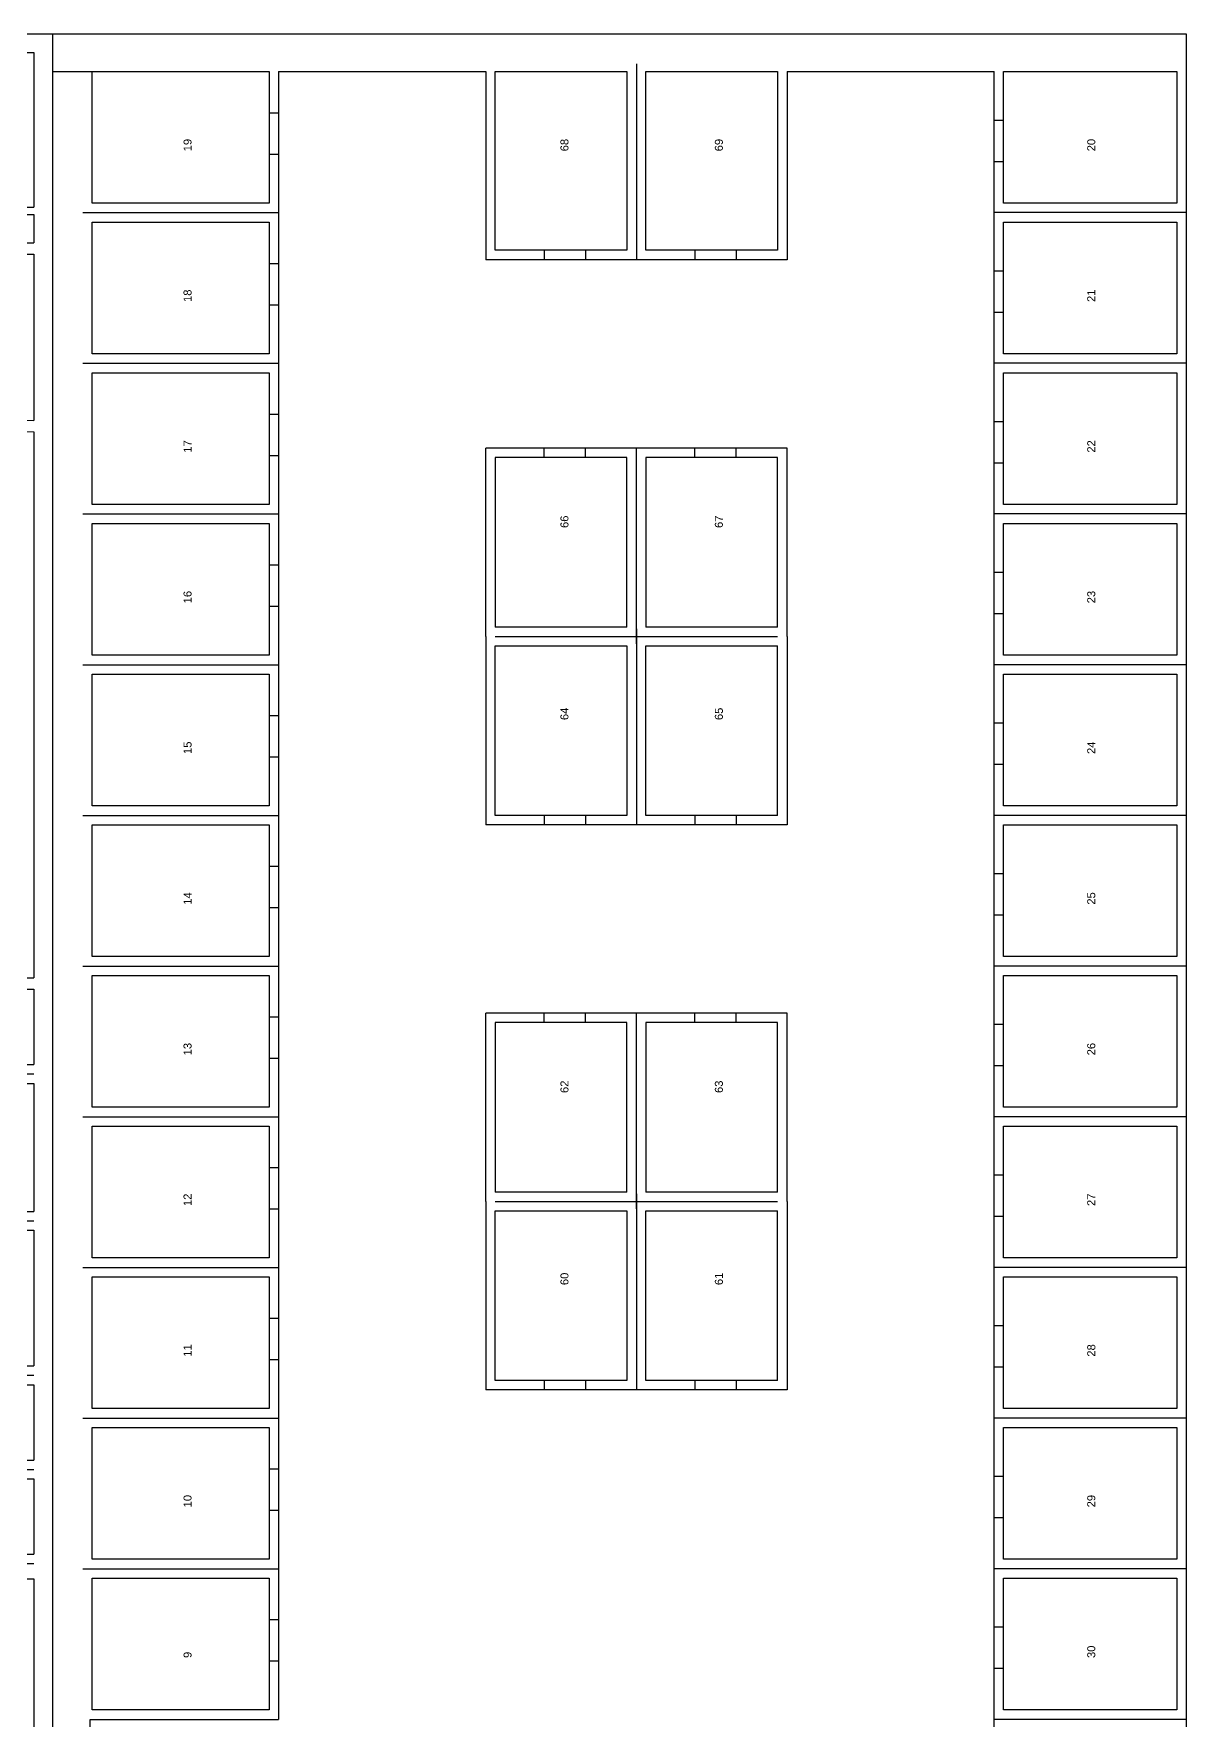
# Model space of a CAD drawing. Header units: millimetres. Extents: x 4085 to 4872, y 1447 to 1654.
# Drawn here: x 4208.37 to 4238.97, y 1608.96 to 1653.74 of the extents above; entities that cross this region are included whole.
import ezdxf

# ---------------------------------------------------------------- set-up
doc = ezdxf.new("R2010")
doc.units = ezdxf.units.MM
for name, color, linetype in [('01', 4, 'Continuous'), ('02', 3, 'Continuous'), ('04', 1, 'Continuous'), ('scritte', 6, 'Continuous')]:
    doc.layers.add(name, color=color, linetype=linetype)
doc.styles.get("Standard").update_dxf_attribs({"font": 'arial.ttf'})

msp = doc.modelspace()

# ---------------------------------------------------------------- linework, layer by layer
at = {"layer": '01'}
for p, q in [((4214.6236, 1651.6351), (4214.6236, 1650.5351)), ((4214.8736, 1651.6351), (4214.8736, 1650.5351)), ((4233.8736, 1650.3351), (4233.8736, 1651.4351)), ((4234.1236, 1650.3351), (4234.1236, 1651.4351)), ((4223.0236, 1647.9851), (4221.9236, 1647.9851)), ((4223.0236, 1647.7351), (4221.9236, 1647.7351)), ((4227.0236, 1647.9851), (4225.9236, 1647.9851)), ((4227.0236, 1647.7351), (4225.9236, 1647.7351)), ((4214.6236, 1647.6351), (4214.6236, 1646.5351)), ((4214.8736, 1647.6351), (4214.8736, 1646.5351)), ((4233.8736, 1646.3351), (4233.8736, 1647.4351)), ((4234.1236, 1646.3351), (4234.1236, 1647.4351)), ((4214.6236, 1643.6351), (4214.6236, 1642.5351)), ((4214.8736, 1643.6351), (4214.8736, 1642.5351)), ((4233.8736, 1642.3351), (4233.8736, 1643.4351)), ((4234.1236, 1642.3351), (4234.1236, 1643.4351)), ((4223.0236, 1642.7351), (4221.9236, 1642.7351)), ((4223.0236, 1642.4851), (4221.9236, 1642.4851)), ((4227.0236, 1642.7351), (4225.9236, 1642.7351)), ((4227.0236, 1642.4851), (4225.9236, 1642.4851)), ((4214.6236, 1639.6351), (4214.6236, 1638.5351)), ((4214.8736, 1639.6351), (4214.8736, 1638.5351)), ((4233.8736, 1638.3351), (4233.8736, 1639.4351)), ((4234.1236, 1638.3351), (4234.1236, 1639.4351)), ((4214.6236, 1635.6351), (4214.6236, 1634.5351)), ((4214.8736, 1635.6351), (4214.8736, 1634.5351)), ((4233.8736, 1634.3351), (4233.8736, 1635.4351)), ((4234.1236, 1634.3351), (4234.1236, 1635.4351)), ((4223.0236, 1632.9851), (4221.9236, 1632.9851)), ((4227.0236, 1632.9851), (4225.9236, 1632.9851)), ((4223.0236, 1632.7351), (4221.9236, 1632.7351)), ((4227.0236, 1632.7351), (4225.9236, 1632.7351)), ((4214.6236, 1631.6351), (4214.6236, 1630.5351)), ((4214.8736, 1631.6351), (4214.8736, 1630.5351)), ((4233.8736, 1630.3351), (4233.8736, 1631.4351)), ((4234.1236, 1630.3351), (4234.1236, 1631.4351)), ((4214.6236, 1627.6351), (4214.6236, 1626.5351)), ((4214.8736, 1627.6351), (4214.8736, 1626.5351)), ((4223.0236, 1627.7351), (4221.9236, 1627.7351)), ((4227.0236, 1627.7351), (4225.9236, 1627.7351)), ((4223.0236, 1627.4851), (4221.9236, 1627.4851)), ((4227.0236, 1627.4851), (4225.9236, 1627.4851)), ((4233.8736, 1626.3351), (4233.8736, 1627.4351)), ((4234.1236, 1626.3351), (4234.1236, 1627.4351)), ((4214.6236, 1623.6351), (4214.6236, 1622.5351)), ((4214.8736, 1623.6351), (4214.8736, 1622.5351)), ((4233.8736, 1622.3351), (4233.8736, 1623.4351)), ((4234.1236, 1622.3351), (4234.1236, 1623.4351)), ((4214.6236, 1619.6351), (4214.6236, 1618.5351)), ((4214.8736, 1619.6351), (4214.8736, 1618.5351)), ((4233.8736, 1618.3351), (4233.8736, 1619.4351)), ((4234.1236, 1618.3351), (4234.1236, 1619.4351)), ((4223.0236, 1617.9851), (4221.9236, 1617.9851)), ((4223.0236, 1617.7351), (4221.9236, 1617.7351)), ((4227.0236, 1617.9851), (4225.9236, 1617.9851)), ((4227.0236, 1617.7351), (4225.9236, 1617.7351)), ((4214.6236, 1615.6351), (4214.6236, 1614.5351)), ((4214.8736, 1615.6351), (4214.8736, 1614.5351)), ((4233.8736, 1614.3351), (4233.8736, 1615.4351)), ((4234.1236, 1614.3351), (4234.1236, 1615.4351)), ((4214.6236, 1611.6351), (4214.6236, 1610.5351)), ((4214.8736, 1611.6351), (4214.8736, 1610.5351)), ((4233.8736, 1610.3351), (4233.8736, 1611.4351)), ((4234.1236, 1610.3351), (4234.1236, 1611.4351))]:
    msp.add_line(p, q, dxfattribs=at)
at = {"layer": '02'}
for p, q in [((4224.3736, 1652.9351), (4224.3736, 1647.7351)), ((4209.6736, 1648.9851), (4214.8736, 1648.9851)), ((4238.9736, 1648.9851), (4233.8736, 1648.9851)), ((4209.6736, 1644.9851), (4214.8736, 1644.9851)), ((4238.9736, 1644.9851), (4233.8736, 1644.9851)), ((4224.3736, 1637.5351), (4224.3736, 1642.7351)), ((4209.6736, 1640.9851), (4214.8736, 1640.9851)), ((4238.9736, 1640.9851), (4233.8736, 1640.9851)), ((4224.3736, 1637.9351), (4224.3736, 1632.7351)), ((4220.6236, 1637.7351), (4228.1236, 1637.7351)), ((4209.6736, 1636.9851), (4214.8736, 1636.9851)), ((4238.9736, 1636.9851), (4233.8736, 1636.9851)), ((4209.6736, 1632.9851), (4214.8736, 1632.9851)), ((4238.9736, 1632.9851), (4233.8736, 1632.9851)), ((4224.4736, 1632.7351), (4224.2736, 1632.7351)), ((4209.6736, 1628.9851), (4214.8736, 1628.9851)), ((4238.9736, 1628.9851), (4233.8736, 1628.9851)), ((4224.3736, 1622.5351), (4224.3736, 1627.7351)), ((4203.1736, 1626.1199), (4208.3736, 1626.1199)), ((4209.6736, 1624.9851), (4214.8736, 1624.9851)), ((4238.9736, 1624.9851), (4233.8736, 1624.9851)), ((4220.6236, 1622.7351), (4228.1236, 1622.7351)), ((4224.3736, 1622.9351), (4224.3736, 1617.7351)), ((4203.1736, 1622.2199), (4208.3736, 1622.2199)), ((4209.6736, 1620.9851), (4214.8736, 1620.9851)), ((4238.9736, 1620.9851), (4233.8736, 1620.9851)), ((4203.1736, 1618.1199), (4208.3736, 1618.1199)), ((4224.4736, 1617.7351), (4224.2736, 1617.7351)), ((4209.6736, 1616.9851), (4214.8736, 1616.9851)), ((4238.9736, 1616.9851), (4233.8736, 1616.9851)), ((4203.1736, 1615.6199), (4208.3736, 1615.6199)), ((4203.0736, 1613.1199), (4208.3736, 1613.1199)), ((4209.6736, 1612.9851), (4214.8736, 1612.9851)), ((4238.9736, 1612.9851), (4233.8736, 1612.9851)), ((4238.9736, 1608.9851), (4233.8736, 1608.9851))]:
    msp.add_line(p, q, dxfattribs=at)
at = {"layer": '04'}
for p, q in [((4117.0773, 1653.7351), (4208.8736, 1653.7351)), ((4208.8736, 1653.7351), (4208.8736, 1608.2199)), ((4208.8736, 1653.7351), (4238.8736, 1653.7351)), ((4208.8736, 1653.7351), (4238.9736, 1653.7351)), ((4238.9736, 1653.7351), (4238.9736, 1568.9851)), ((4201.8736, 1653.2351), (4208.3736, 1653.2351)), ((4208.3736, 1653.2351), (4208.3736, 1649.1351)), ((4208.8736, 1652.7351), (4214.6236, 1652.7351)), ((4209.9236, 1649.2351), (4209.9236, 1652.7351)), ((4214.6236, 1652.7351), (4214.6236, 1651.6351)), ((4214.8736, 1652.7351), (4220.3736, 1652.7351)), ((4220.3736, 1652.7351), (4220.3736, 1647.7351)), ((4220.6236, 1647.9851), (4220.6236, 1652.7351)), ((4220.6236, 1652.7351), (4224.1236, 1652.7351)), ((4224.1236, 1652.7351), (4224.1236, 1647.9851)), ((4224.6236, 1647.9851), (4224.6236, 1652.7351)), ((4224.6236, 1652.7351), (4228.1236, 1652.7351)), ((4228.1236, 1652.7351), (4228.1236, 1647.9851)), ((4228.3736, 1652.7351), (4233.8736, 1652.7351)), ((4233.8736, 1651.4351), (4233.8736, 1652.7351)), ((4234.1236, 1651.4351), (4234.1236, 1652.7351)), ((4234.1236, 1652.7351), (4238.7236, 1652.7351)), ((4238.7236, 1652.7351), (4238.7236, 1649.2351)), ((4214.6236, 1651.6351), (4214.8736, 1651.6351)), ((4234.1236, 1651.4351), (4233.8736, 1651.4351)), ((4214.6236, 1650.5351), (4214.8736, 1650.5351)), ((4214.6236, 1650.5351), (4214.6236, 1649.2351)), ((4214.8736, 1650.5351), (4214.8736, 1648.9851)), ((4233.8736, 1648.9851), (4233.8736, 1650.3351)), ((4234.1236, 1650.3351), (4233.8736, 1650.3351)), ((4234.1236, 1649.2351), (4234.1236, 1650.3351)), ((4203.0736, 1649.1351), (4208.3736, 1649.1351)), ((4214.6236, 1649.2351), (4209.9236, 1649.2351)), ((4238.7236, 1649.2351), (4234.1236, 1649.2351)), ((4203.0736, 1648.9351), (4208.3736, 1648.9351)), ((4208.3736, 1648.9351), (4208.3736, 1648.1851)), ((4209.9236, 1645.2351), (4209.9236, 1648.7351)), ((4209.9236, 1648.7351), (4214.6236, 1648.7351)), ((4214.6236, 1648.7351), (4214.6236, 1647.6351)), ((4214.8736, 1648.9851), (4214.8736, 1647.6351)), ((4233.8736, 1647.4351), (4233.8736, 1648.9851)), ((4234.1236, 1647.4351), (4234.1236, 1648.7351)), ((4234.1236, 1648.7351), (4238.7236, 1648.7351)), ((4238.7236, 1648.7351), (4238.7236, 1645.2351)), ((4203.3655, 1648.1851), (4208.3736, 1648.1851)), ((4203.6655, 1647.8851), (4208.3736, 1647.8851)), ((4208.3736, 1647.8851), (4208.3736, 1643.4699)), ((4221.9236, 1647.7351), (4220.3736, 1647.7351)), ((4221.9236, 1647.9851), (4220.6236, 1647.9851)), ((4221.9236, 1647.9851), (4221.9236, 1647.7351)), ((4223.0236, 1647.9851), (4223.0236, 1647.7351)), ((4224.1236, 1647.9851), (4223.0236, 1647.9851)), ((4224.3736, 1647.7351), (4223.0236, 1647.7351)), ((4225.9236, 1647.7351), (4224.3736, 1647.7351)), ((4225.9236, 1647.9851), (4224.6236, 1647.9851)), ((4225.9236, 1647.9851), (4225.9236, 1647.7351)), ((4227.0236, 1647.9851), (4227.0236, 1647.7351)), ((4228.1236, 1647.9851), (4227.0236, 1647.9851)), ((4214.6236, 1647.6351), (4214.8736, 1647.6351)), ((4234.1236, 1647.4351), (4233.8736, 1647.4351)), ((4214.6236, 1646.5351), (4214.8736, 1646.5351)), ((4214.6236, 1646.5351), (4214.6236, 1645.2351)), ((4214.8736, 1646.5351), (4214.8736, 1644.9851)), ((4234.1236, 1646.3351), (4233.8736, 1646.3351)), ((4233.8736, 1644.9851), (4233.8736, 1646.3351)), ((4234.1236, 1645.2351), (4234.1236, 1646.3351)), ((4214.6236, 1645.2351), (4209.9236, 1645.2351)), ((4214.8736, 1644.9851), (4214.8736, 1643.6351)), ((4233.8736, 1643.4351), (4233.8736, 1644.9851)), ((4238.7236, 1645.2351), (4234.1236, 1645.2351)), ((4209.9236, 1641.2351), (4209.9236, 1644.7351)), ((4209.9236, 1644.7351), (4214.6236, 1644.7351)), ((4214.6236, 1644.7351), (4214.6236, 1643.6351)), ((4234.1236, 1643.4351), (4234.1236, 1644.7351)), ((4234.1236, 1644.7351), (4238.7236, 1644.7351)), ((4238.7236, 1644.7351), (4238.7236, 1641.2351)), ((4203.6655, 1643.4842), (4208.3736, 1643.4699)), ((4214.6236, 1643.6351), (4214.8736, 1643.6351)), ((4234.1236, 1643.4351), (4233.8736, 1643.4351)), ((4203.3655, 1643.1851), (4208.3736, 1643.1699)), ((4208.3736, 1643.1699), (4208.3736, 1628.6699)), ((4214.6236, 1642.5351), (4214.8736, 1642.5351)), ((4214.6236, 1642.5351), (4214.6236, 1641.2351)), ((4214.8736, 1642.5351), (4214.8736, 1640.9851)), ((4221.9236, 1642.7351), (4220.3736, 1642.7351)), ((4220.3736, 1637.7351), (4220.3736, 1642.7351)), ((4221.9236, 1642.4851), (4220.6236, 1642.4851)), ((4220.6236, 1642.4851), (4220.6236, 1637.9851)), ((4221.9236, 1642.4851), (4221.9236, 1642.7351)), ((4224.3736, 1642.7351), (4223.0236, 1642.7351)), ((4223.0236, 1642.4851), (4223.0236, 1642.7351)), ((4224.1236, 1642.4851), (4223.0236, 1642.4851)), ((4224.1236, 1637.9851), (4224.1236, 1642.4851)), ((4225.9236, 1642.7351), (4224.3736, 1642.7351)), ((4225.9236, 1642.4851), (4224.6236, 1642.4851)), ((4224.6236, 1642.4851), (4224.6236, 1637.9851)), ((4225.9236, 1642.4851), (4225.9236, 1642.7351)), ((4227.0236, 1642.4851), (4227.0236, 1642.7351)), ((4228.1236, 1642.4851), (4227.0236, 1642.4851)), ((4228.1236, 1637.9851), (4228.1236, 1642.4851)), ((4233.8736, 1640.9851), (4233.8736, 1642.3351)), ((4234.1236, 1642.3351), (4233.8736, 1642.3351)), ((4234.1236, 1641.2351), (4234.1236, 1642.3351)), ((4214.6236, 1641.2351), (4209.9236, 1641.2351)), ((4214.8736, 1640.9851), (4214.8736, 1639.6351)), ((4233.8736, 1639.4351), (4233.8736, 1640.9851)), ((4238.7236, 1641.2351), (4234.1236, 1641.2351)), ((4209.9236, 1637.2351), (4209.9236, 1640.7351)), ((4209.9236, 1640.7351), (4214.6236, 1640.7351)), ((4214.6236, 1640.7351), (4214.6236, 1639.6351)), ((4234.1236, 1639.4351), (4234.1236, 1640.7351)), ((4234.1236, 1640.7351), (4238.7236, 1640.7351)), ((4238.7236, 1640.7351), (4238.7236, 1637.2351)), ((4214.6236, 1639.6351), (4214.8736, 1639.6351)), ((4234.1236, 1639.4351), (4233.8736, 1639.4351)), ((4214.6236, 1638.5351), (4214.8736, 1638.5351)), ((4214.6236, 1638.5351), (4214.6236, 1637.2351)), ((4214.8736, 1638.5351), (4214.8736, 1636.9851)), ((4233.8736, 1636.9851), (4233.8736, 1638.3351)), ((4234.1236, 1638.3351), (4233.8736, 1638.3351)), ((4234.1236, 1637.2351), (4234.1236, 1638.3351)), ((4224.1236, 1637.9851), (4220.6236, 1637.9851)), ((4228.1236, 1637.9851), (4224.6236, 1637.9851)), ((4220.3736, 1637.7351), (4220.3736, 1632.7351)), ((4220.6236, 1632.9851), (4220.6236, 1637.4851)), ((4220.6236, 1637.4851), (4224.1236, 1637.4851)), ((4224.1236, 1637.4851), (4224.1236, 1632.9851)), ((4224.6236, 1632.9851), (4224.6236, 1637.4851)), ((4224.6236, 1637.4851), (4228.1236, 1637.4851)), ((4228.1236, 1632.9851), (4228.1236, 1637.4851)), ((4214.6236, 1637.2351), (4209.9236, 1637.2351)), ((4214.8736, 1636.9851), (4214.8736, 1635.6351)), ((4233.8736, 1635.4351), (4233.8736, 1636.9851)), ((4238.7236, 1637.2351), (4234.1236, 1637.2351)), ((4209.9236, 1633.2351), (4209.9236, 1636.7351)), ((4209.9236, 1636.7351), (4214.6236, 1636.7351)), ((4214.6236, 1636.7351), (4214.6236, 1635.6351)), ((4234.1236, 1635.4351), (4234.1236, 1636.7351)), ((4234.1236, 1636.7351), (4238.7236, 1636.7351)), ((4238.7236, 1636.7351), (4238.7236, 1633.2351)), ((4214.6236, 1635.6351), (4214.8736, 1635.6351)), ((4234.1236, 1635.4351), (4233.8736, 1635.4351)), ((4214.6236, 1634.5351), (4214.8736, 1634.5351)), ((4214.6236, 1634.5351), (4214.6236, 1633.2351)), ((4214.8736, 1634.5351), (4214.8736, 1632.9851)), ((4233.8736, 1632.9851), (4233.8736, 1634.3351)), ((4234.1236, 1634.3351), (4233.8736, 1634.3351)), ((4234.1236, 1633.2351), (4234.1236, 1634.3351)), ((4214.6236, 1633.2351), (4209.9236, 1633.2351)), ((4214.8736, 1632.9851), (4214.8736, 1631.6351)), ((4221.9236, 1632.9851), (4220.6236, 1632.9851)), ((4221.9236, 1632.9851), (4221.9236, 1632.7351)), ((4224.1236, 1632.9851), (4223.0236, 1632.9851)), ((4223.0236, 1632.9851), (4223.0236, 1632.7351)), ((4225.9236, 1632.9851), (4224.6236, 1632.9851)), ((4225.9236, 1632.9851), (4225.9236, 1632.7351)), ((4228.1236, 1632.9851), (4227.0236, 1632.9851)), ((4227.0236, 1632.9851), (4227.0236, 1632.7351)), ((4233.8736, 1631.4351), (4233.8736, 1632.9851)), ((4238.7236, 1633.2351), (4234.1236, 1633.2351)), ((4209.9236, 1629.2351), (4209.9236, 1632.7351)), ((4209.9236, 1632.7351), (4214.6236, 1632.7351)), ((4214.6236, 1632.7351), (4214.6236, 1631.6351)), ((4221.9236, 1632.7351), (4220.3736, 1632.7351)), ((4224.3736, 1632.7351), (4223.0236, 1632.7351)), ((4225.9236, 1632.7351), (4224.3736, 1632.7351)), ((4234.1236, 1631.4351), (4234.1236, 1632.7351)), ((4234.1236, 1632.7351), (4238.7236, 1632.7351)), ((4238.7236, 1632.7351), (4238.7236, 1629.2351)), ((4214.6236, 1631.6351), (4214.8736, 1631.6351)), ((4234.1236, 1631.4351), (4233.8736, 1631.4351)), ((4214.6236, 1630.5351), (4214.8736, 1630.5351)), ((4214.6236, 1630.5351), (4214.6236, 1629.2351)), ((4214.8736, 1630.5351), (4214.8736, 1628.9851)), ((4233.8736, 1628.9851), (4233.8736, 1630.3351)), ((4234.1236, 1630.3351), (4233.8736, 1630.3351)), ((4234.1236, 1629.2351), (4234.1236, 1630.3351)), ((4214.6236, 1629.2351), (4209.9236, 1629.2351)), ((4214.8736, 1628.9851), (4214.8736, 1627.6351)), ((4233.8736, 1627.4351), (4233.8736, 1628.9851)), ((4238.7236, 1629.2351), (4234.1236, 1629.2351)), ((4203.1736, 1628.6699), (4208.3736, 1628.6699)), ((4209.9236, 1625.2351), (4209.9236, 1628.7351)), ((4209.9236, 1628.7351), (4214.6236, 1628.7351)), ((4214.6236, 1628.7351), (4214.6236, 1627.6351)), ((4234.1236, 1627.4351), (4234.1236, 1628.7351)), ((4234.1236, 1628.7351), (4238.7236, 1628.7351)), ((4238.7236, 1628.7351), (4238.7236, 1625.2351)), ((4203.4736, 1628.3699), (4208.3736, 1628.3699)), ((4208.3736, 1628.3699), (4208.3736, 1626.3699)), ((4214.6236, 1627.6351), (4214.8736, 1627.6351)), ((4221.9236, 1627.7351), (4220.3736, 1627.7351)), ((4220.3736, 1622.7351), (4220.3736, 1627.7351)), ((4221.9236, 1627.4851), (4221.9236, 1627.7351)), ((4224.3736, 1627.7351), (4223.0236, 1627.7351)), ((4223.0236, 1627.4851), (4223.0236, 1627.7351)), ((4225.9236, 1627.7351), (4224.3736, 1627.7351)), ((4225.9236, 1627.4851), (4225.9236, 1627.7351)), ((4227.0236, 1627.4851), (4227.0236, 1627.7351)), ((4221.9236, 1627.4851), (4220.6236, 1627.4851)), ((4220.6236, 1627.4851), (4220.6236, 1622.9851)), ((4224.1236, 1627.4851), (4223.0236, 1627.4851)), ((4224.1236, 1622.9851), (4224.1236, 1627.4851)), ((4225.9236, 1627.4851), (4224.6236, 1627.4851)), ((4224.6236, 1627.4851), (4224.6236, 1622.9851)), ((4228.1236, 1627.4851), (4227.0236, 1627.4851)), ((4228.1236, 1622.9851), (4228.1236, 1627.4851)), ((4234.1236, 1627.4351), (4233.8736, 1627.4351)), ((4203.4736, 1626.3699), (4208.3736, 1626.3699)), ((4214.6236, 1626.5351), (4214.8736, 1626.5351)), ((4214.6236, 1626.5351), (4214.6236, 1625.2351)), ((4214.8736, 1626.5351), (4214.8736, 1624.9851)), ((4233.8736, 1624.9851), (4233.8736, 1626.3351)), ((4234.1236, 1626.3351), (4233.8736, 1626.3351)), ((4234.1236, 1625.2351), (4234.1236, 1626.3351)), ((4203.4736, 1625.8699), (4208.3736, 1625.8699)), ((4208.3736, 1625.8699), (4208.3736, 1622.4699)), ((4214.6236, 1625.2351), (4209.9236, 1625.2351)), ((4214.8736, 1624.9851), (4214.8736, 1623.6351)), ((4233.8736, 1623.4351), (4233.8736, 1624.9851)), ((4238.7236, 1625.2351), (4234.1236, 1625.2351)), ((4209.9236, 1621.2351), (4209.9236, 1624.7351)), ((4209.9236, 1624.7351), (4214.6236, 1624.7351)), ((4214.6236, 1624.7351), (4214.6236, 1623.6351)), ((4234.1236, 1623.4351), (4234.1236, 1624.7351)), ((4234.1236, 1624.7351), (4238.7236, 1624.7351)), ((4238.7236, 1624.7351), (4238.7236, 1621.2351)), ((4214.6236, 1623.6351), (4214.8736, 1623.6351)), ((4234.1236, 1623.4351), (4233.8736, 1623.4351)), ((4220.3736, 1622.7351), (4220.3736, 1617.7351)), ((4224.1236, 1622.9851), (4220.6236, 1622.9851)), ((4228.1236, 1622.9851), (4224.6236, 1622.9851)), ((4203.4736, 1622.4699), (4208.3736, 1622.4699)), ((4214.6236, 1622.5351), (4214.8736, 1622.5351)), ((4214.6236, 1622.5351), (4214.6236, 1621.2351)), ((4214.8736, 1622.5351), (4214.8736, 1620.9851)), ((4220.6236, 1617.9851), (4220.6236, 1622.4851)), ((4220.6236, 1622.4851), (4224.1236, 1622.4851)), ((4224.1236, 1622.4851), (4224.1236, 1617.9851)), ((4224.6236, 1617.9851), (4224.6236, 1622.4851)), ((4224.6236, 1622.4851), (4228.1236, 1622.4851)), ((4228.1236, 1617.9851), (4228.1236, 1622.4851)), ((4233.8736, 1620.9851), (4233.8736, 1622.3351)), ((4234.1236, 1622.3351), (4233.8736, 1622.3351)), ((4234.1236, 1621.2351), (4234.1236, 1622.3351)), ((4203.4736, 1621.9699), (4208.3736, 1621.9699)), ((4208.3736, 1621.9699), (4208.3736, 1618.3699)), ((4214.6236, 1621.2351), (4209.9236, 1621.2351)), ((4214.8736, 1620.9851), (4214.8736, 1619.6351)), ((4233.8736, 1619.4351), (4233.8736, 1620.9851)), ((4238.7236, 1621.2351), (4234.1236, 1621.2351)), ((4209.9236, 1617.2351), (4209.9236, 1620.7351)), ((4209.9236, 1620.7351), (4214.6236, 1620.7351)), ((4214.6236, 1620.7351), (4214.6236, 1619.6351)), ((4234.1236, 1619.4351), (4234.1236, 1620.7351)), ((4234.1236, 1620.7351), (4238.7236, 1620.7351)), ((4238.7236, 1620.7351), (4238.7236, 1617.2351)), ((4214.6236, 1619.6351), (4214.8736, 1619.6351)), ((4234.1236, 1619.4351), (4233.8736, 1619.4351)), ((4203.4736, 1618.3699), (4208.3736, 1618.3699)), ((4214.6236, 1618.5351), (4214.8736, 1618.5351)), ((4214.6236, 1618.5351), (4214.6236, 1617.2351)), ((4214.8736, 1618.5351), (4214.8736, 1616.9851)), ((4233.8736, 1616.9851), (4233.8736, 1618.3351)), ((4234.1236, 1618.3351), (4233.8736, 1618.3351)), ((4234.1236, 1617.2351), (4234.1236, 1618.3351)), ((4203.4736, 1617.8699), (4208.3736, 1617.8699)), ((4208.3736, 1617.8699), (4208.3736, 1615.8699)), ((4221.9236, 1617.7351), (4220.3736, 1617.7351)), ((4221.9236, 1617.9851), (4220.6236, 1617.9851)), ((4221.9236, 1617.9851), (4221.9236, 1617.7351)), ((4224.1236, 1617.9851), (4223.0236, 1617.9851)), ((4223.0236, 1617.9851), (4223.0236, 1617.7351)), ((4224.3736, 1617.7351), (4223.0236, 1617.7351)), ((4225.9236, 1617.7351), (4224.3736, 1617.7351)), ((4225.9236, 1617.9851), (4224.6236, 1617.9851)), ((4225.9236, 1617.9851), (4225.9236, 1617.7351)), ((4228.1236, 1617.9851), (4227.0236, 1617.9851)), ((4227.0236, 1617.9851), (4227.0236, 1617.7351)), ((4214.6236, 1617.2351), (4209.9236, 1617.2351)), ((4238.7236, 1617.2351), (4234.1236, 1617.2351)), ((4214.8736, 1616.9851), (4214.8736, 1615.6351)), ((4233.8736, 1615.4351), (4233.8736, 1616.9851)), ((4209.9236, 1613.2351), (4209.9236, 1616.7351)), ((4209.9236, 1616.7351), (4214.6236, 1616.7351)), ((4214.6236, 1616.7351), (4214.6236, 1615.6351)), ((4234.1236, 1615.4351), (4234.1236, 1616.7351)), ((4234.1236, 1616.7351), (4238.7236, 1616.7351)), ((4238.7236, 1616.7351), (4238.7236, 1613.2351)), ((4203.4736, 1615.8699), (4208.3736, 1615.8699)), ((4214.6236, 1615.6351), (4214.8736, 1615.6351)), ((4234.1236, 1615.4351), (4233.8736, 1615.4351)), ((4203.4736, 1615.3699), (4208.3736, 1615.3699)), ((4208.3736, 1615.3699), (4208.3736, 1613.3699)), ((4214.6236, 1614.5351), (4214.8736, 1614.5351)), ((4214.6236, 1614.5351), (4214.6236, 1613.2351)), ((4214.8736, 1614.5351), (4214.8736, 1612.9851)), ((4233.8736, 1612.9851), (4233.8736, 1614.3351)), ((4234.1236, 1614.3351), (4233.8736, 1614.3351)), ((4234.1236, 1613.2351), (4234.1236, 1614.3351)), ((4203.4736, 1613.3699), (4208.3736, 1613.3699)), ((4214.6236, 1613.2351), (4209.9236, 1613.2351)), ((4238.7236, 1613.2351), (4234.1236, 1613.2351)), ((4214.8736, 1612.9851), (4214.8736, 1611.6351)), ((4233.8736, 1611.4351), (4233.8736, 1612.9851)), ((4203.4736, 1612.7199), (4208.3736, 1612.7199)), ((4208.3736, 1612.7199), (4208.3736, 1608.6199)), ((4209.9236, 1609.2351), (4209.9236, 1612.7351)), ((4209.9236, 1612.7351), (4214.6236, 1612.7351)), ((4214.6236, 1612.7351), (4214.6236, 1611.6351)), ((4234.1236, 1611.4351), (4234.1236, 1612.7351)), ((4234.1236, 1612.7351), (4238.7236, 1612.7351)), ((4238.7236, 1612.7351), (4238.7236, 1609.2351)), ((4214.6236, 1611.6351), (4214.8736, 1611.6351)), ((4234.1236, 1611.4351), (4233.8736, 1611.4351)), ((4214.6236, 1610.5351), (4214.8736, 1610.5351)), ((4214.6236, 1610.5351), (4214.6236, 1609.2351)), ((4214.8736, 1610.5351), (4214.8736, 1608.9851)), ((4233.8736, 1608.9851), (4233.8736, 1610.3351)), ((4234.1236, 1610.3351), (4233.8736, 1610.3351)), ((4234.1236, 1609.2351), (4234.1236, 1610.3351)), ((4214.6236, 1609.2351), (4209.9236, 1609.2351)), ((4238.7236, 1609.2351), (4234.1236, 1609.2351)), ((4209.8736, 1608.2199), (4209.8736, 1608.9851)), ((4209.8736, 1608.9851), (4214.8736, 1608.9851)), ((4233.8736, 1607.4351), (4233.8736, 1608.9851))]:
    msp.add_line(p, q, dxfattribs=at)
for points in [[(4214.8736, 1652.7351), (4214.8736, 1651.6351)], [(4228.3736, 1652.7351), (4228.3736, 1647.7351), (4227.0236, 1647.7351)], [(4228.3736, 1637.7351), (4228.3736, 1642.7351), (4227.0236, 1642.7351)], [(4228.3736, 1637.7351), (4228.3736, 1632.7351), (4227.0236, 1632.7351)], [(4228.3736, 1622.7351), (4228.3736, 1627.7351), (4227.0236, 1627.7351)], [(4228.3736, 1622.7351), (4228.3736, 1617.7351), (4227.0236, 1617.7351)]]:
    msp.add_lwpolyline(points, dxfattribs=at)

# ---------------------------------------------------------------- texts
at = {"layer": 'scritte'}
for s, height, p in [('19', 0.21243, (4212.5636, 1650.6139)), ('68', 0.21243, (4222.5703, 1650.6139)), ('69', 0.21243, (4226.6703, 1650.6139)), ('20', 0.21243, (4236.5571, 1650.6139)), ('18', 0.21243, (4212.5636, 1646.6139)), ('21', 0.21243, (4236.5571, 1646.6139)), ('17', 0.21243, (4212.5636, 1642.6139)), ('22', 0.21243, (4236.5571, 1642.6139)), ('66', 0.21243, (4222.5703, 1640.6139)), ('67', 0.21243, (4226.6703, 1640.6139)), ('16', 0.21243, (4212.5636, 1638.6139)), ('23', 0.21243, (4236.5571, 1638.6139)), ('64', 0.21243, (4222.5703, 1635.5139)), ('65', 0.21243, (4226.6703, 1635.5139)), ('15', 0.21243, (4212.5636, 1634.6139)), ('24', 0.21243, (4236.5571, 1634.6139)), ('14', 0.21243, (4212.5636, 1630.6139)), ('25', 0.21243, (4236.5571, 1630.6139)), ('13', 0.21243, (4212.5636, 1626.6139)), ('26', 0.21243, (4236.5571, 1626.6139)), ('62', 0.21243, (4222.5703, 1625.6139)), ('63', 0.21243, (4226.6703, 1625.6139)), ('12', 0.21243, (4212.5636, 1622.6139)), ('27', 0.21243, (4236.5571, 1622.6139)), ('60', 0.21243, (4222.5703, 1620.5139)), ('61', 0.21243, (4226.6703, 1620.5139)), ('11', 0.21243, (4212.5636, 1618.6139)), ('28', 0.21243, (4236.5571, 1618.6139)), ('10', 0.21243, (4212.5636, 1614.6139)), ('29', 0.21243, (4236.5571, 1614.6139)), ('9', 0.2124, (4212.5636, 1610.6139)), ('30', 0.21243, (4236.5571, 1610.6139))]:
    msp.add_text(s, height=height, rotation=90, dxfattribs=at).set_placement(p)

doc.saveas('drawing.dxf')
